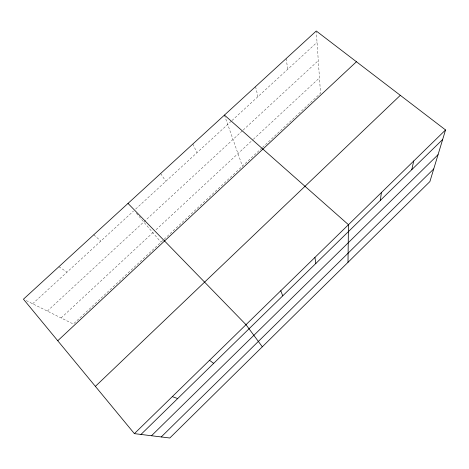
<?xml version="1.0" encoding="UTF-8"?>
<svg xmlns="http://www.w3.org/2000/svg" width="469" height="469" viewBox="0 0 469 469"><rect width="100%" height="100%" fill="white"/><g stroke="black" fill="none" stroke-linecap="round" stroke-linejoin="round"><path stroke-width="0.35" stroke-dasharray="2.35 1.76" d="M261.931 147.934L73.305 324.026L26.071 300.488M262.458 147.442L320.52 93.237L316.311 31.704M61.105 317.947L153.92 231.698M156.054 229.716L252.814 139.809M253.342 139.316L319.471 77.872M47.334 311.082L242.625 130.57M243.159 130.077L318.293 60.63M32.625 303.754L133.513 211.027M135.658 209.051L231.44 121.02M231.967 120.533L317.038 42.345M58.912 266.697L67.008 272.149M93.759 234.781L100.812 241.084M136.356 213.254L160.943 242.215M160.685 173.489L165.78 181.374M192.823 144.047L196.998 152.677M224.44 115.093L242.397 166.173M255.546 86.607L257.968 96.637M286.149 58.578L287.732 69.277"/><path stroke-width="0.7" d="M347.998 262.323L348.455 224.704L224.44 115.093M380.341 200.404L381.397 192.56M411.77 169.672L413.752 160.978M445.55 129.948L429.903 181.567L169.807 438.005L134.38 433.632L23.45 299.181L316.264 30.995L445.55 129.948L134.38 433.632M161.236 436.95L433.725 168.951M151.487 435.742L438.046 154.7M140.981 434.446L442.666 139.463M95.383 386.368L400.315 95.324M57.746 340.746L356.434 61.738M172.311 396.616L177.675 398.568M209.514 360.309L213.688 363.358M128.008 203.417L246.008 324.689L262.318 346.802M280.779 290.751L282.731 295.845M314.922 257.428L315.842 263.472"/></g></svg>
